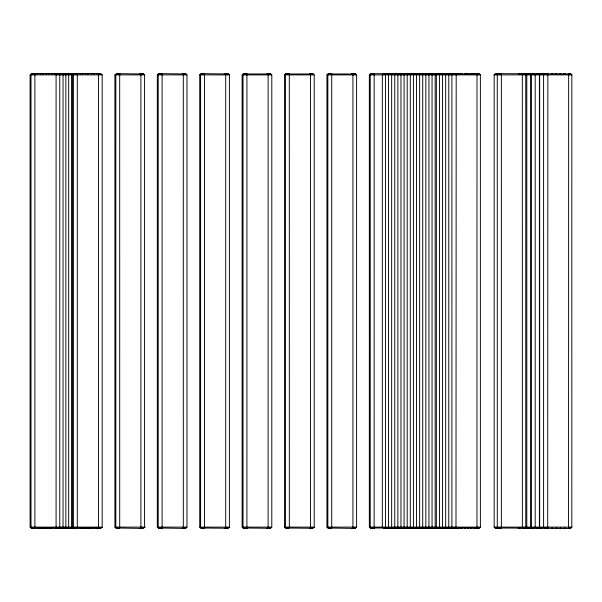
<?xml version="1.0" encoding="UTF-8"?>
<svg xmlns="http://www.w3.org/2000/svg" width="602" height="602" viewBox="0 0 602 602"><rect width="100%" height="100%" fill="white"/><g stroke="black" fill="none" stroke-linecap="round" stroke-linejoin="round"><path stroke-width="0.9" d="M34.946 527.111L34.893 528.022L34.886 73.918L34.946 74.889M56.152 527.111L56.084 528.112L56.091 73.918L56.152 74.889M56.701 528.255C49.462 527.834 58.266 529.369 59.771 527.111L59.771 74.844L57.717 73.768L53.586 73.745L56.701 73.745M73.572 527.984L72.511 527.111L72.511 74.836L73.67 73.978L76.296 73.625L73.813 73.933L72.511 74.844M77.349 527.111L77.289 528.112L77.289 73.918L77.349 74.889M98.555 527.111L98.502 528.022L98.495 73.918L98.555 74.889M119.753 527.111L119.708 528.022L119.685 73.835L119.753 74.889M140.958 527.111L140.898 528.112L140.898 73.918L140.958 74.889M162.096 528.112L162.104 73.918L162.164 74.889M183.362 527.111L183.317 528.022L183.301 73.918L183.362 74.889M204.499 528.112L204.507 73.918L204.567 74.889M225.705 528.112L225.712 73.918L225.765 74.889M246.91 528.112L246.933 74.121L246.97 74.889M268.108 528.112L268.123 73.978M289.374 527.111L289.336 527.916L289.314 73.918L289.374 74.889M310.512 528.112L310.534 74.016L310.579 74.889M331.777 527.111L331.732 528.022L331.725 73.918L331.777 74.889M352.922 528.112L352.922 73.918L352.983 74.889M374.12 528.112L374.151 74.121L374.188 74.889M59.771 527.111L58.469 528.067L56.009 528.36M158.379 527.984L157.318 527.111L157.318 74.889L158.379 74.016M64.805 527.984L65.859 527.111L65.859 74.829L64.805 74.016M71.503 74.829C71.074 73.978 69.26 73.61 68.154 73.632C72.518 75.122 63.315 71.224 71.503 74.889L71.503 527.111C71.126 528.812 65.52 528.195 69.38 528.353C65.468 528.21 70.6 528.759 71.503 527.171M476.972 528.112L476.987 73.918L477.356 74.866M501.571 527.111L501.361 528.112L501.376 73.918L501.571 74.889M522.378 528.067L522.318 73.835L522.732 74.859M59.771 74.889L58.469 73.933L56.009 73.64M72.511 527.156C73.053 528.774 80.051 528.511 73.67 528.022M162.164 527.111L162.111 528.022M204.567 527.111L204.529 527.939M225.765 527.111L225.727 527.939M246.97 527.111L246.933 527.939M268.176 527.111L268.131 527.954M310.579 527.111L310.542 527.939M352.983 527.111L352.945 527.939M374.188 527.111L374.143 527.939M531.024 528.022L531.024 73.978M539.655 527.111L539.219 528.255L539.655 527.111L539.655 74.889L539.249 73.768L539.655 74.889M548.061 527.111L547.7 528.187L547.85 74.016M568.566 528.112L568.649 74.016M65.866 527.156C62.059 529.361 60.396 528.278 64.707 528.022M65.859 74.829C62.006 72.609 60.441 73.737 64.707 73.978M477.19 527.111L477.017 528.022M522.566 527.111L522.431 527.939M185.928 74.016L186.989 74.889L157.318 74.874L158.243 74.061L160.689 73.632L185.83 73.978M531.25 527.111L531.062 527.954M568.86 527.111L568.634 528.022M32.056 527.984L31.003 527.111L31.003 74.889L32.056 74.016M61.983 527.984L63.037 527.111L63.037 74.889L61.983 74.016M67.627 527.984L68.681 527.111L68.681 74.889L67.627 74.016M116.871 527.984L115.81 527.111L115.81 74.889L116.871 74.016M159.274 527.984L158.213 527.111L158.213 74.889L159.274 74.016M201.678 527.984L200.617 527.111L200.617 74.889L201.678 74.016M244.081 527.984L243.027 527.111L243.027 74.889L244.081 74.016M328.895 527.984L327.834 527.111L327.834 74.889L328.895 74.016M371.299 527.984L370.238 527.111L370.238 74.889L371.299 74.016M383.384 527.984L382.338 527.111L382.338 74.889L383.384 74.016M386.492 527.984L385.438 527.111L385.438 74.889L386.492 74.016M388.546 74.889L389.599 74.016L392.301 73.625L389.84 73.933L388.546 74.889L388.546 527.111L389.69 527.645M391.654 74.889C393.798 73.008 399.457 72.549 391.654 74.889L391.654 527.111L392.707 527.984M395.905 527.645L394.762 527.111L394.762 74.889L395.905 74.355M398.923 527.984L397.869 527.111L397.869 74.889L398.923 74.016M402.121 527.645L400.977 527.111L400.977 74.889L402.121 74.355M405.138 527.984L404.085 527.111L404.085 74.889L405.138 74.016M408.337 527.645L407.193 527.111L407.193 74.889L408.337 74.355M411.354 527.984L410.301 527.111L410.301 74.889L411.354 74.016M414.552 527.645L413.408 527.111L413.408 74.889L414.552 74.355M417.57 527.984L416.516 527.111L416.516 74.889L417.57 74.016M420.768 527.645L419.624 527.111L419.624 74.889L420.768 74.355M423.778 527.984L422.732 527.111L422.732 74.889L424.297 73.865L427.315 73.745M425.84 74.889L427.405 73.865L430.422 73.745L427.563 73.828L425.84 74.889L425.84 527.111L426.984 527.645M429.994 527.984L428.948 527.111L428.948 74.889C431.611 72.827 433.184 73.391 433.199 74.355M433.199 527.645L432.055 527.111L432.055 74.889C434.659 73.038 429.723 73.331 428.948 74.889M436.209 527.984L435.163 527.111L435.163 74.889L436.209 74.016M437.406 527.984L436.352 527.111L436.352 74.889L437.406 74.016M440.513 527.984L439.46 527.111L439.46 74.889L440.513 74.016M443.712 527.645L442.568 527.111L442.568 74.889L443.712 74.355M446.729 527.984L445.676 527.111L445.676 74.889L446.729 74.016M449.927 527.645L448.783 527.111L448.783 74.889L449.927 74.355M452.937 527.984L451.891 527.111L451.891 74.889L452.937 74.016M495.213 527.984L494.167 527.111L494.174 74.799L495.311 73.978L497.779 73.632L570.688 73.978M498.321 527.984L497.275 527.111L497.275 74.889L498.321 74.016M526.788 74.889L528.338 73.865L530.964 73.888L528.496 73.828L526.788 74.889L526.788 527.111L527.826 527.984M530.987 74.889C532.853 73.068 538.602 72.594 530.987 74.889L530.987 527.111L532.123 528.022L534.704 528.375L531.897 527.939L530.987 527.111M535.193 74.889L536.532 73.918L539.226 73.745L536.472 73.933L535.193 74.889L535.193 527.111L536.231 527.984M539.392 74.889C541.07 73.166 547.263 72.466 539.392 74.889L539.392 527.111L540.43 527.984M543.598 74.889L545.261 73.835L548.678 73.745L545.299 73.828L543.598 74.889L543.598 527.111L544.637 527.984M524.711 527.984L525.764 527.111L525.764 74.889L524.5 73.918L524.696 74.355M570.786 527.984L571.825 527.111L571.825 74.889L570.786 74.016M31.003 74.829C31.522 73.053 38.995 73.768 32.154 73.978M115.817 74.829L117.119 73.933L119.64 73.677M158.221 74.829L159.522 73.933L162.043 73.677M200.624 74.829L201.926 73.933L204.447 73.677M243.027 74.829C243.336 74.272 246.481 72.789 246.933 74.084M286.492 74.016L285.431 74.889L285.431 527.111L286.492 527.984M327.842 74.829C328.353 73.053 335.833 73.768 328.993 73.978M370.245 74.829C370.516 74.294 373.707 72.782 374.151 74.084M63.029 527.171C62.894 528.579 55.226 528.744 61.886 528.022M68.673 527.171C68.538 528.579 60.87 528.744 67.529 528.022M58.823 74.355L59.259 73.632L61.886 73.978M64.467 74.355L64.903 73.632L67.529 73.978M70.11 74.355C70.622 72.338 73.534 74.836 74.467 74.016M285.438 74.844L287.011 73.865L289.314 73.888L286.59 73.978M571.825 527.111L570.922 527.939L568.25 528.368L495.311 528.022M382.338 74.889C383.09 73.158 389.554 73.504 383.482 73.978M385.438 74.889C386.002 74.084 389.223 72.586 389.69 74.355M394.762 74.889C395.394 73.218 402.113 73.429 395.913 73.978M397.869 74.889C398.419 74.099 401.677 72.579 402.128 74.37M400.977 74.889C401.572 73.226 408.337 73.421 402.128 73.978M404.085 74.889L405.65 73.865L408.668 73.745M407.193 74.889L408.758 73.865L411.776 73.745M410.301 74.889C410.85 74.091 414.101 72.586 414.552 74.37M413.408 74.889L414.974 73.865L417.991 73.745M416.516 74.889L418.081 73.865L421.099 73.745M419.624 74.889L421.189 73.865L424.207 73.745M422.732 74.889C423.289 73.948 426.585 72.518 426.984 74.355M432.055 74.889C434.328 72.594 438.339 74.151 435.276 73.745M435.163 74.889C435.509 73.151 444.426 73.406 437.503 73.978M436.352 74.889L437.27 74.061L439.738 73.745L436.307 73.978M439.46 74.889C440.009 74.091 443.26 72.586 443.712 74.37M442.568 74.889C443.162 73.226 449.927 73.421 443.712 73.978M445.676 74.889C446.225 74.091 449.476 72.586 449.927 74.37M448.783 74.889C449.401 73.218 456.158 73.421 449.927 73.978M451.891 74.889C452.456 73.918 456.414 72.443 456.196 74.889L455.992 528.082L456.023 527.134M494.167 74.889L495.077 74.061L497.892 73.632M497.275 74.889C498.245 72.85 505.228 73.888 498.418 73.978M525.764 527.111C524.033 528.962 519.248 528.631 524.696 527.645M58.815 74.37C59.252 72.767 62.442 73.783 63.037 74.889M64.467 74.37C64.896 72.767 68.086 73.783 68.681 74.889M70.11 74.37L70.562 73.625L73.986 74.37M389.697 527.63L389.607 527.954M395.913 527.63L395.815 527.954M402.128 527.63L402.031 527.954M408.337 527.63L408.246 527.954M414.552 527.63L414.462 527.954M420.768 527.63L420.678 527.954M426.984 527.63L426.893 527.954M433.199 527.63L433.109 527.954M443.712 527.63L443.621 527.954M449.927 527.63L449.837 527.954M524.703 527.63L524.613 528.022M31.161 527.984L30.1 527.111L30.1 74.874L31.259 73.978L33.893 73.625L98.532 73.632L101.121 74.016L102.182 74.874L100.436 73.828L95.966 73.625L97.449 73.692M118.654 73.677L143.426 73.978M161.058 73.677L158.476 73.978M203.461 73.677L228.233 73.978M224.666 73.677L226.322 73.745L224.712 73.625M243.283 73.978L270.637 73.978M97.449 528.308L95.966 528.375L98.502 528.022L31.259 528.022M267.07 73.677L268.725 73.745M119.64 528.323L116.969 528.022M285.694 73.978L313.048 73.978M143.524 527.984C150.033 525.569 135.119 529.798 143.426 528.022M309.473 73.677L311.129 73.745M162.043 528.323L159.372 528.022M328.098 73.978L355.451 73.978M185.928 527.984L186.989 527.111L185.679 528.067L182.286 528.36L185.83 528.022M204.454 528.308L201.775 528.022M373.082 73.677L479.237 73.978M200.88 528.022L226.322 528.255L224.659 528.308M243.283 528.022L268.725 528.255M309.473 528.308L310.481 528.255L285.694 528.022M355.549 527.984L356.61 527.111L355.639 527.954L352.825 528.375L355.451 528.022M374.068 528.323L371.396 528.022M98.442 528.315L99.104 528.255M310.466 528.315L311.129 528.255M73.888 74.272L73.406 74.889L73.406 527.111L74.467 527.984M73.414 74.881C77.297 72.368 79.524 74.181 74.565 73.978M423.138 73.745L420.768 73.978M460.861 73.745L462.682 73.745L459.905 73.625L461.493 73.745L460.861 73.745M423.138 73.745L424.169 73.745M545.111 528.27L546.368 528.255L545.141 528.255M73.903 527.683L73.271 527.984M58.522 527.645L57.815 527.984M100.925 527.645L100.225 527.984M143.329 527.645L142.629 527.984M185.732 527.645L185.032 527.984M228.075 527.683L227.436 527.984M270.486 527.683L269.839 527.984M312.95 527.645L312.25 527.984M355.353 527.645L354.653 527.984M73.986 527.63L70.547 528.368L73.173 528.022M58.537 527.63L57.574 528.067M100.94 527.63L99.586 528.165M143.344 527.63L142.32 528.082M185.747 527.63L184.513 528.135M228.158 527.63L226.683 528.187M270.561 527.63L269.433 528.112M312.965 527.63L311.49 528.187L312.152 528.022M355.368 527.63L354.239 528.112M204.402 528.375L201.926 528.067L200.624 527.171M523.447 74.084L526.298 73.625L523.492 74.061M479.327 527.984L480.381 527.111L480.381 74.889L479.327 74.016M200.782 74.016L199.721 74.889L199.721 527.111L200.782 527.984M243.185 74.016L242.124 74.889L242.124 527.111L243.185 527.984M285.596 74.016L284.535 74.889L284.535 527.111L285.596 527.984M328 74.016L326.939 74.889L326.939 527.111L328 527.984M370.403 74.016L369.342 74.889L369.342 527.111L370.403 527.984M101.121 527.984C106.208 525.471 93.107 530.655 101.023 528.022M228.331 527.984C231.507 525.937 225.908 529.482 224.712 528.375M270.734 527.984C274 525.922 267.995 529.587 267.062 528.308M313.145 527.984C318.232 525.471 305.131 530.655 313.048 528.022M570.688 528.022L568.137 528.368M386.589 73.978L389.193 73.625L389.697 74.37M399.021 73.978L401.617 73.625L402.023 74.016M405.236 73.978L407.832 73.625L408.337 74.37M408.344 73.978L411.738 73.745M411.444 73.978L414.048 73.625L414.447 74.016M414.552 73.978L417.954 73.745M417.66 73.978L420.264 73.625L420.768 74.37M440.611 73.978L443.207 73.625L443.606 74.016M446.819 73.978L449.423 73.625L449.822 74.016M453.035 73.978L455.722 73.64L456.045 74.851M479.237 528.022L370.501 528.022M116.969 73.978L119.595 73.625M159.372 73.978L161.998 73.625M200.88 73.978L203.506 73.625L201.03 73.933L199.721 74.889L229.392 74.889L228.331 74.016M201.775 73.978L204.402 73.625M244.179 73.978L246.812 73.625L246.933 74.061M370.501 73.978L373.127 73.625L370.651 73.933L369.342 74.889L480.396 74.889L479.087 73.933L476.656 73.632M371.396 73.978L374.023 73.625M100.128 528.022L99.541 528.172M184.934 528.022L184.355 528.172M227.338 528.022L226.758 528.172M228.233 528.022L225.667 528.33M270.637 528.022L268.071 528.33M476.633 528.375L479.463 527.939L480.381 527.111L369.342 527.111L370.651 528.067L373.074 528.308M522.446 73.745L524.131 73.64L524.703 74.37M552.877 528.255L551.304 528.375L552.847 528.255M565.489 528.255L563.826 528.368L565.451 528.255M396.831 528.255L392.805 528.022M408.668 528.255L407.035 528.368L408.63 528.255M411.776 528.255L408.344 528.022M414.883 528.255L413.228 528.368L414.846 528.255M417.991 528.255L414.552 528.022M421.099 528.255L419.443 528.368L421.061 528.255M424.207 528.255L422.612 528.375L424.169 528.255M427.277 528.255L425.637 528.36L427.315 528.255M520.497 528.255L518.864 528.368L520.459 528.255M56.656 73.715L58.213 73.745L56.046 73.67M522.476 73.745L524.124 73.64L525.764 74.889M411.738 528.255L408.487 528.067L407.193 527.111M417.954 528.255L414.703 528.067L413.408 527.111M56.656 528.285L58.206 528.255L56.046 528.33M99.067 528.255L97.494 528.375M268.688 528.255L267.115 528.375M311.091 528.255L309.518 528.375M398.411 528.353L394.333 528.375L391.654 527.111M569.04 74.881L568.679 74.061M33.893 73.625L31.409 73.933L30.1 74.889L102.182 74.889L102.182 527.111L30.1 527.111C31.304 529.15 39.153 528.21 32.154 528.022M245.917 73.625L243.434 73.933L242.124 74.889L271.795 74.889L270.734 74.016M288.32 73.625L285.837 73.933L284.535 74.889L314.206 74.889L313.145 74.016M330.724 73.625L328.24 73.933L326.939 74.889L356.61 74.889L355.549 74.016M494.144 74.889L571.885 74.889M494.144 527.111L571.885 527.111M140.8 528.375L116.073 528.022M183.204 528.375L158.476 528.022M328.098 528.022L352.825 528.375M402.128 528.022L404.725 528.375L404.318 528.368M531.25 74.889L531.062 74.046M352.847 73.64L355.3 73.933L356.61 74.889L356.61 527.111L326.939 527.111L328.24 528.067L330.701 528.36M309.518 73.625L311.091 73.745M267.115 73.625L268.688 73.745M183.249 73.677L183.911 73.745L182.263 73.677L185.679 73.933L186.989 74.889L186.989 527.111L157.318 527.111L158.627 528.067L161.05 528.308M140.823 73.64C140.432 72.91 146.978 75.86 143.524 74.016M97.494 73.625L99.104 73.745M374.023 528.375L371.547 528.067L370.245 527.171M286.59 528.022C291.865 528.383 286.424 528.977 284.535 527.111L314.206 527.111L314.206 74.889L312.897 73.933L310.459 73.677M244.179 528.022C251.418 528.579 242.644 528.834 242.124 527.111L271.795 527.111L271.795 74.889L270.494 73.933L268.056 73.677M161.998 528.375L159.522 528.067L158.221 527.171M119.595 528.375L117.119 528.067L115.817 527.171M568.168 73.632L570.922 74.061L571.825 74.889M497.892 528.368L495.077 527.939L494.167 527.111M398.103 528.368L398.509 528.375L395.913 528.022M391.887 528.368L392.195 528.353M404.725 528.375L401.895 527.939L400.977 527.111M98.457 73.67L99.067 73.745M288.298 528.36L286.356 527.939L285.431 527.111M245.894 528.36L243.027 527.171M33.87 528.36L31.003 527.171M396.801 73.745L395.228 73.625L396.831 73.745M520.459 73.745L518.864 73.632L520.497 73.745M427.277 73.745C424.628 73.88 426.517 73 426.984 74.37M421.061 73.745L419.443 73.632L420.685 74.061M414.846 73.745L413.228 73.632L414.883 73.745M408.63 73.745L407.035 73.632L408.231 74.016M565.451 73.745L563.826 73.632L565.489 73.745M552.847 73.745L551.304 73.625L552.877 73.745M522.476 528.255L524.477 528.112L522.446 528.255M396.801 528.232L394.762 527.111M226.683 73.813L227.338 73.978M99.586 73.835L100.128 73.978M184.513 73.865L184.934 73.978M226.758 73.828L228.143 74.355M184.355 73.828L185.732 74.355M99.541 73.828L100.925 74.355M312.152 73.978L311.49 73.813L312.95 74.355M328.993 528.022C333.914 528.36 330.235 528.661 327.842 527.171M74.565 528.022C79.652 528.263 77.274 529.113 73.414 527.126M498.418 528.022C505.334 528.473 499.457 529 497.275 527.111M453.035 528.022C459.92 528.466 454.134 529.015 451.891 527.111M449.927 528.022C454.247 528.481 450.936 528.849 448.783 527.111M446.819 528.022C453.705 528.466 447.918 529.015 445.676 527.111M443.712 528.022C448.031 528.481 444.72 528.849 442.568 527.111M440.611 528.022C445.442 528.39 442.079 528.865 439.46 527.111M437.503 528.022C441.815 528.481 438.504 528.849 436.352 527.111M436.307 528.022L439.738 528.255L436.886 528.172L435.163 527.111M433.199 528.022L436.631 528.255L433.779 528.172L432.055 527.111M430.091 528.022L433.523 528.255L430.671 528.172L428.948 527.111M426.984 528.022L429.587 528.375L426.758 527.939L425.84 527.111M423.876 528.022C430.761 528.466 424.974 529.015 422.732 527.111M420.768 528.022C424.606 528.466 421.016 528.676 419.624 527.111M417.66 528.022C424.545 528.466 418.759 529.015 416.516 527.111M411.444 528.022C416.283 528.39 412.912 528.865 410.301 527.111M405.236 528.022C410.082 528.39 406.681 528.865 404.085 527.111M399.021 528.022C403.867 528.39 400.465 528.865 397.869 527.111M389.697 528.022L392.301 528.375L389.464 527.939L388.546 527.111M386.589 528.022C391.435 528.39 388.034 528.865 385.438 527.111M383.482 528.022C387.884 528.466 384.61 528.857 382.338 527.111M544.735 528.022L548.678 528.255L545.299 528.172L543.598 527.111M540.528 528.022C544.885 528.466 541.634 528.857 539.392 527.111M536.329 528.022C541.063 528.421 537.729 528.887 535.193 527.111M527.924 528.022L530.964 528.112L528.496 528.172L526.788 527.111M523.725 528.022L526.298 528.375L523.492 527.939M354.405 73.933L355.353 74.355M269.598 73.933L270.546 74.355M142.381 73.933L143.329 74.355M57.574 73.933L58.522 74.355M354.653 74.016L355.368 74.37M312.25 74.016L312.965 74.37M269.839 74.016L270.561 74.37M227.436 74.016L228.158 74.37M185.032 74.016L185.747 74.37M142.629 74.016L143.344 74.37M100.225 74.016L100.94 74.37M57.815 74.016L58.537 74.37M115.975 527.984L114.914 527.111L114.914 74.889C116.66 73.158 122.033 72.526 114.914 74.889L144.585 74.889L144.585 527.111L114.914 527.111L116.216 528.067L118.647 528.308M548.016 74.829L547.88 74.061M225.652 73.677L228.09 73.933L229.392 74.889L229.392 527.111L199.721 527.111L201.03 528.067L203.461 528.308M545.111 73.73L546.398 73.745L545.141 73.745M460.899 528.285L462.682 528.255L459.905 528.375L461.493 528.255L460.861 528.255M435.276 73.745L433.199 74.37M395.792 73.978L395.913 74.37M70.11 527.63L70.532 528.368L70.118 527.683M64.467 527.63L64.888 528.368L64.474 527.683M58.815 527.63L59.244 528.368L58.83 527.683M268.131 74.016L268.176 74.889M139.837 73.73L141.508 73.745L139.845 73.715M351.861 73.73L353.532 73.745L351.869 73.715M394.265 73.73L395.695 73.813L394.272 73.715M38.046 73.73L36.647 73.745L38.046 73.73M43.69 73.73L42.298 73.745L43.69 73.73M49.334 73.73L47.942 73.745L49.334 73.73M60.621 73.73L59.229 73.745L60.644 73.715M66.265 73.73L64.873 73.745L66.288 73.715M71.909 73.73L70.517 73.745L71.931 73.715M81.654 73.73L83.445 73.745L81.676 73.715M87.298 73.73L89.088 73.745L87.32 73.715M92.941 73.73L94.74 73.745L92.964 73.715M73.602 528.255L75.145 528.255L73.587 528.27M444.148 73.73L445.954 73.745L444.163 73.715M450.364 73.73L452.17 73.745L450.379 73.715M456.579 73.73L458.385 73.745L456.594 73.715M467.092 73.73L468.898 73.745L467.114 73.715M473.307 73.73L475.113 73.745L473.33 73.715M518.691 73.73C521.234 73.467 517.712 73.775 518.706 73.715M540.325 73.73L542.199 73.745L540.325 73.73M555.21 73.73L557.083 73.745L555.24 73.715M79.163 528.33L80.623 528.255L79.171 528.368M84.807 528.33L86.267 528.255L84.814 528.368M90.45 528.33L91.918 528.255L90.458 528.368M395.251 528.36L395.905 528.255L395.288 528.33M441.401 528.33L442.846 528.255L441.394 528.368M447.61 528.33L449.062 528.255L447.61 528.368M453.825 528.33L455.278 528.255L453.825 528.368M470.561 528.33L472.006 528.255L470.553 528.368M395.559 528.323L394.31 528.36L395.529 528.345M559.898 528.33L561.282 528.255L559.815 528.36M464.285 528.36L465.79 528.255L464.338 528.368M41.124 528.368L39.469 528.255L41.064 528.375M46.768 528.368L45.12 528.255L46.708 528.375M52.412 528.368L50.764 528.255L52.351 528.375M542.199 528.255L540.588 528.368L542.161 528.255M557.083 528.255L555.45 528.368L557.046 528.255M39.597 73.73L41.282 73.745L39.597 73.73M45.24 73.73L46.926 73.745L45.24 73.73M50.884 73.73L52.57 73.745L50.884 73.73M73.459 73.73L75.145 73.745L73.459 73.73M83.445 528.255L81.834 528.368L83.415 528.255M89.088 528.255L87.478 528.368L89.058 528.255M94.74 528.255L93.122 528.368L94.702 528.255M141.508 528.255L139.882 528.36L141.478 528.255M353.532 528.255L351.907 528.36L353.502 528.255M430.422 528.255L429.369 528.27L430.385 528.255M445.954 528.255L444.344 528.368L445.924 528.255M452.17 528.255L450.559 528.368L452.14 528.255M458.385 528.255L456.775 528.368L458.355 528.255M468.898 528.255L467.287 528.368L468.868 528.255M475.113 528.255L473.503 528.368L475.083 528.255M559.845 73.632L561.282 73.745L559.898 73.67M522.152 73.632L524.515 73.948L522.137 73.655M464.338 73.632L465.79 73.745L464.338 73.632M470.553 73.632L472.006 73.745L470.553 73.632M441.394 73.632L442.846 73.745L441.394 73.632M447.61 73.632L449.062 73.745L447.61 73.632M453.825 73.632L455.278 73.745L453.825 73.632M79.171 73.632L80.623 73.745L79.171 73.632M84.814 73.632L86.267 73.745L84.814 73.632M90.458 73.632L91.918 73.745L90.458 73.632M519.819 528.375L518.239 528.255L519.789 528.368M60.825 528.375L59.229 528.255L60.825 528.375M66.468 528.375L64.873 528.255L66.468 528.375M72.112 528.375L70.517 528.255L72.112 528.375M38.242 528.375L36.647 528.255L38.242 528.375M43.886 528.375L42.298 528.255L43.886 528.375M49.53 528.375L47.942 528.255L49.53 528.375"/></g></svg>
